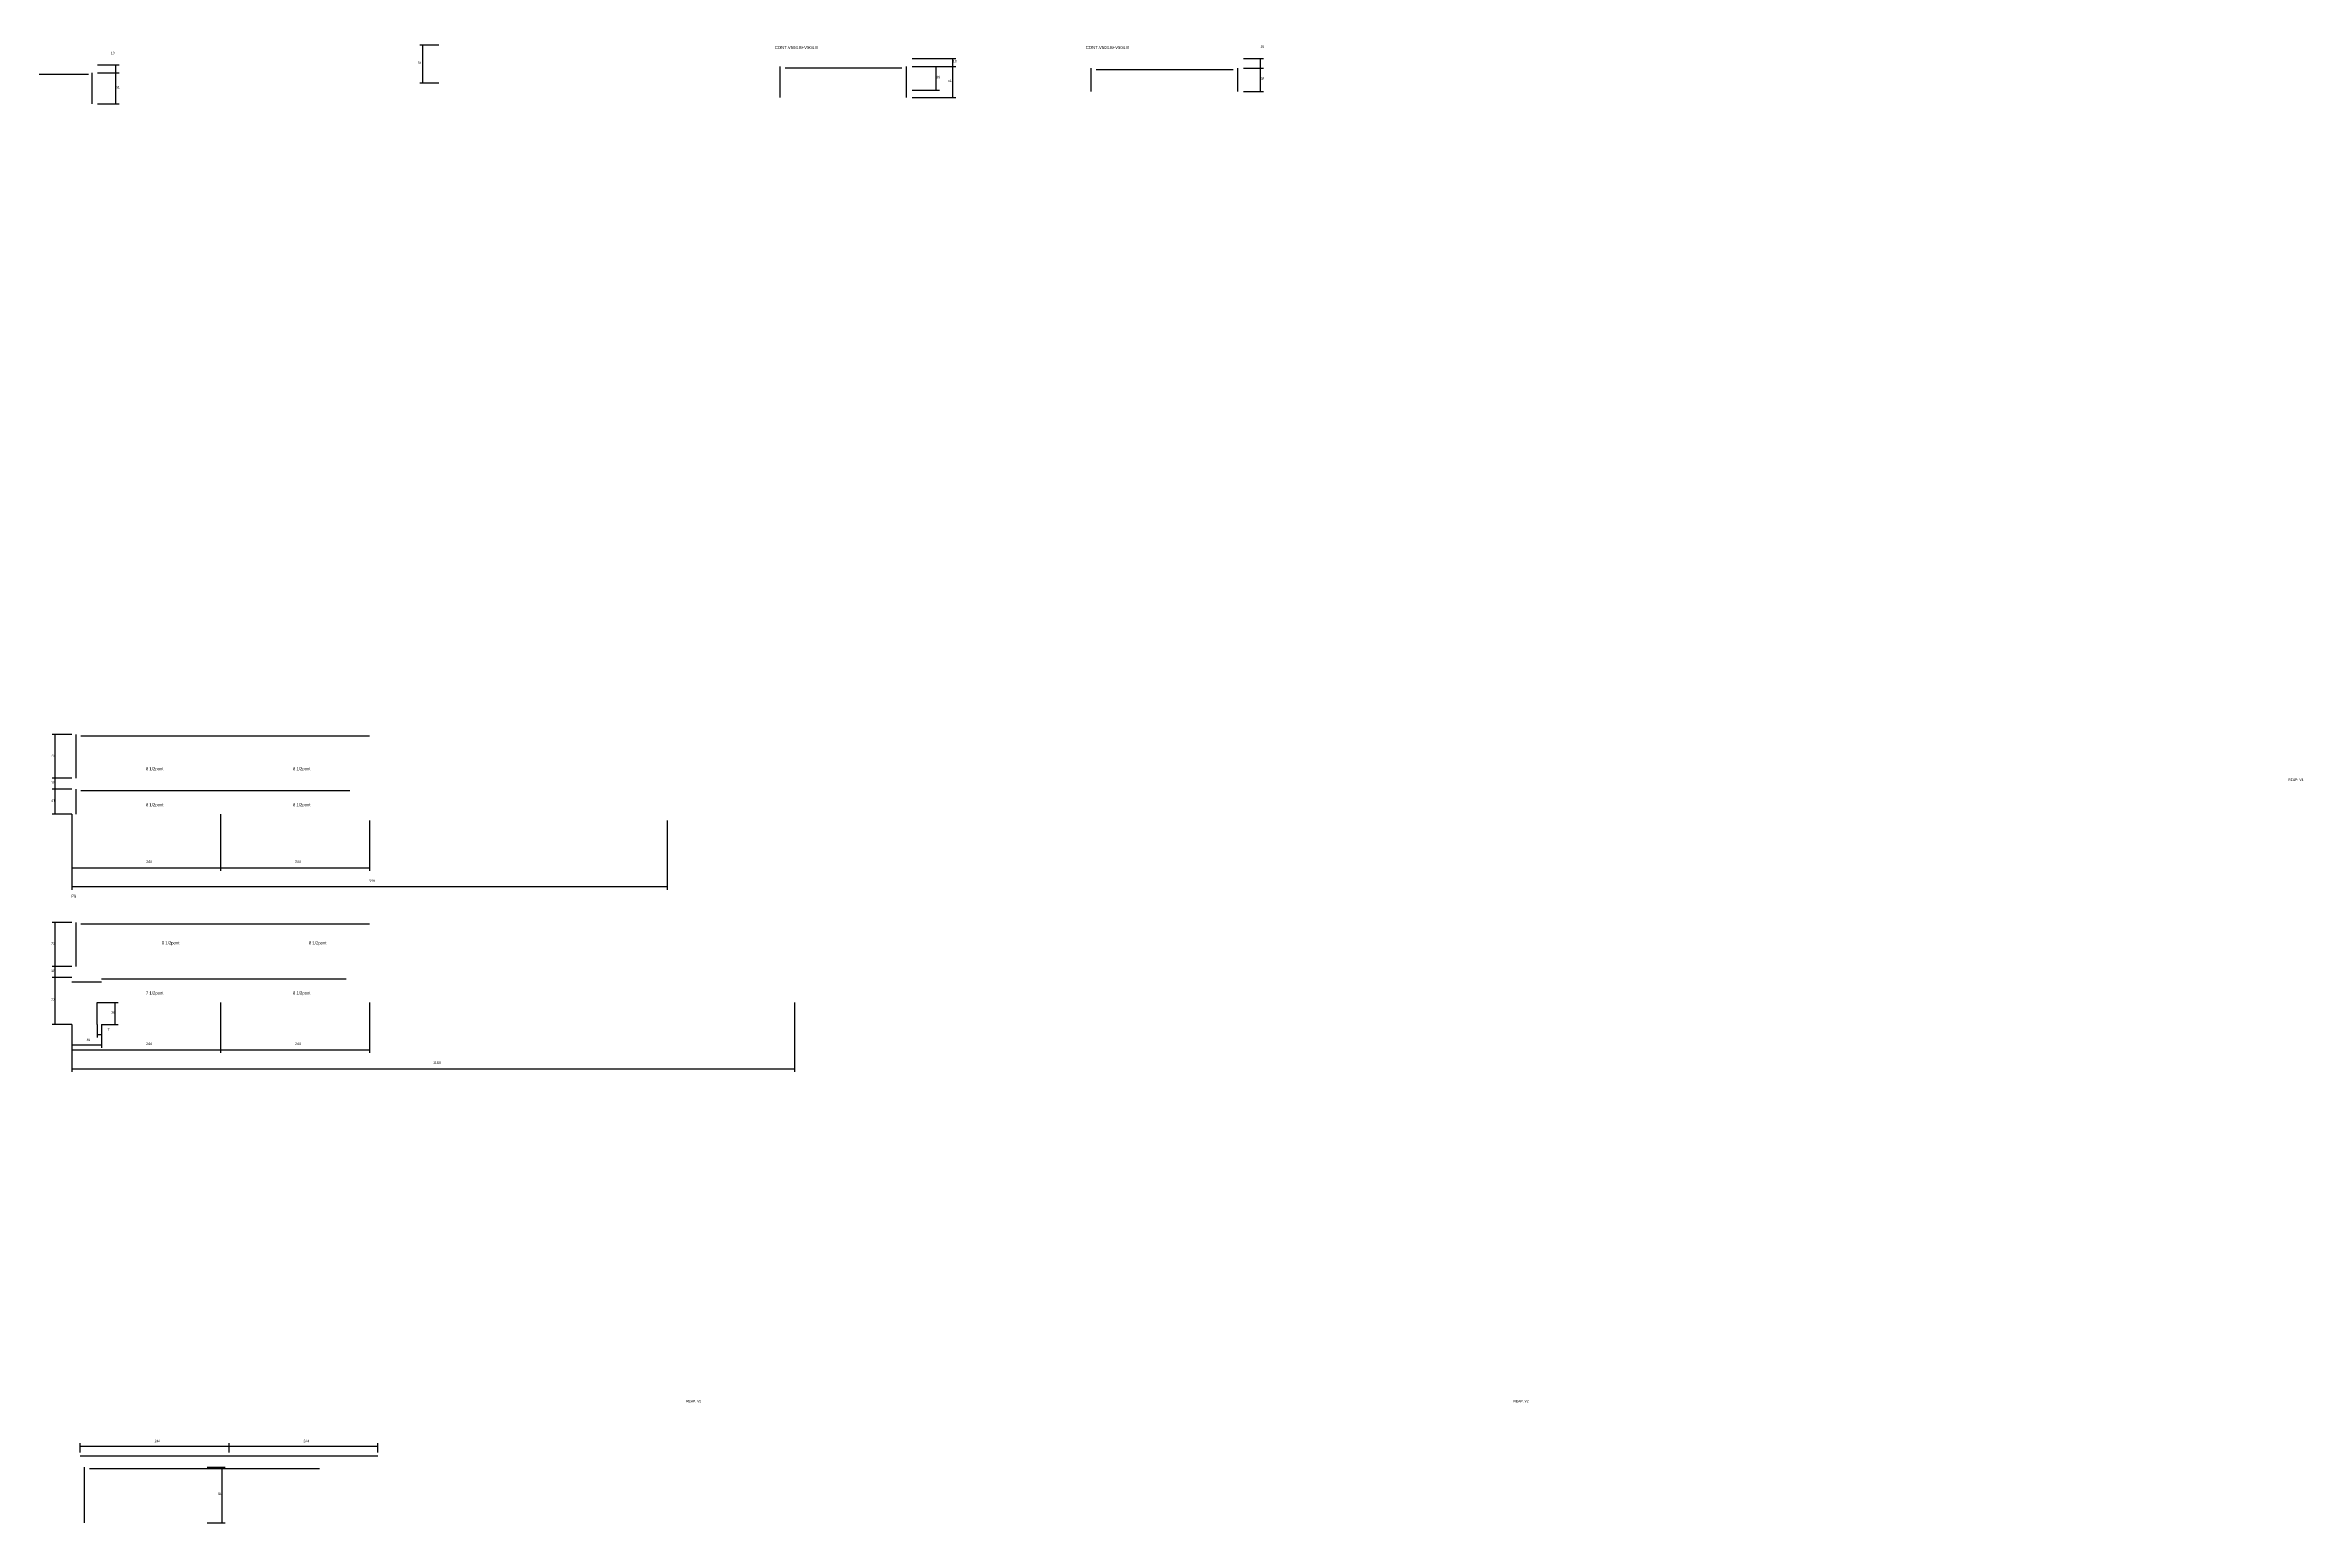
# Model space of a CAD drawing. Header units: metres. Extents: x -2848 to 22762, y -45195 to 1016.
# Drawn here: x 19061 to 22762, y -25500 to -23078 of the extents above; entities that cross this region are included whole.
import ezdxf

# ---------------------------------------------------------------- set-up
doc = ezdxf.new("R2010")
doc.units = ezdxf.units.M
for name, color, linetype in [('COTA', 4, 'Continuous'), ('Cota Seção (2x)', 4, 'Continuous'), ('NOMENCLATURA', 7, 'Continuous'), ('PONTALETE', 2, 'Continuous'), ('SARR_2.2x7', 40, 'Continuous'), ('Texto Seção', 7, 'Continuous')]:
    doc.layers.add(name, color=color, linetype=linetype)

msp = doc.modelspace()

# ---------------------------------------------------------------- linework, layer by layer
at = {"layer": 'COTA'}
for p, q in [((19147.4, -23110.7), (19182.4, -23110.7)), ((19147.4, -23123.9), (19182.4, -23123.9)), ((19147.4, -23123.9), (19182.4, -23123.9)), ((19177.4, -23123.9), (19177.4, -23110.7)), ((19177.4, -23174.7), (19177.4, -23123.9)), ((20482.2, -23100.1), (20554.1, -23100.1)), ((20482.2, -23113.3), (20527, -23113.3)), ((20482.2, -23113.3), (20554.1, -23113.3)), ((20482.2, -23113.3), (20554.1, -23113.3)), ((20522, -23152.1), (20522, -23113.3)), ((20549.1, -23113.3), (20549.1, -23100.1)), ((20549.1, -23164.1), (20549.1, -23113.3)), ((21025.4, -23100.1), (21058.4, -23100.1)), ((21025.4, -23116.3), (21058.4, -23116.3)), ((21025.4, -23116.3), (21058.4, -23116.3)), ((21053.4, -23116.3), (21053.4, -23100.1)), ((21053.4, -23154.1), (21053.4, -23116.3)), ((20482.2, -23152.1), (20527, -23152.1)), ((20482.2, -23164.1), (20554.1, -23164.1)), ((21025.4, -23154.1), (21058.4, -23154.1)), ((19147.4, -23174.7), (19182.4, -23174.7)), ((19105, -24207.6), (19072.7, -24207.6)), ((19077.7, -24279.6), (19077.7, -24207.6)), ((19105, -24279.6), (19072.7, -24279.6)), ((19105, -24279.6), (19072.7, -24279.6)), ((19105, -24297.6), (19072.7, -24297.6)), ((19105, -24297.6), (19072.7, -24297.6)), ((19077.7, -24297.6), (19077.7, -24279.6)), ((19077.7, -24338.6), (19077.7, -24297.6)), ((19105, -24338.6), (19072.7, -24338.6)), ((19105, -24338.6), (19105, -24431.1)), ((19105, -24338.6), (19105, -24462.1)), ((19349, -24338.6), (19349, -24431.1)), ((19349, -24338.6), (19349, -24431.1)), ((19593, -24348.6), (19593, -24431.1)), ((20081, -24348.6), (20081, -24462.1)), ((19105, -24426.1), (19349, -24426.1)), ((19105, -24457.1), (20081, -24457.1)), ((19349, -24426.1), (19593, -24426.1)), ((19105, -24516.1), (19072.7, -24516.1)), ((19077.7, -24588.1), (19077.7, -24516.1)), ((19105, -24588.1), (19072.7, -24588.1)), ((19105, -24588.1), (19072.7, -24588.1)), ((19105, -24606.1), (19072.7, -24606.1)), ((19105, -24606.1), (19072.7, -24606.1)), ((19077.7, -24606.1), (19077.7, -24588.1)), ((19077.7, -24683.1), (19077.7, -24606.1)), ((19153.5, -24647.1), (19180.9, -24647.1)), ((19175.9, -24683.1), (19175.9, -24647.1)), ((19349, -24647.1), (19349, -24729.6)), ((19349, -24647.1), (19349, -24729.6)), ((19593, -24647.1), (19593, -24729.6)), ((20289.5, -24647.1), (20289.5, -24760.6)), ((19105, -24683.1), (19072.7, -24683.1)), ((19105, -24683.1), (19105, -24729.6)), ((19105, -24683.1), (19105, -24760.6)), ((19105, -24683.1), (19105, -24721.5)), ((19105, -24716.5), (19153.5, -24716.5)), ((19146.5, -24683.1), (19146.5, -24704.5)), ((19146.5, -24699.5), (19153.5, -24699.5)), ((19153.5, -24683.1), (19153.5, -24704.5)), ((19153.5, -24683.1), (19153.5, -24721.5)), ((19153.5, -24683.1), (19180.9, -24683.1)), ((19105, -24724.6), (19349, -24724.6)), ((19349, -24724.6), (19593, -24724.6)), ((19105, -24755.6), (20289.5, -24755.6)), ((19118.8, -25384.5), (19118.8, -25368.9)), ((19118.8, -25373.9), (19362.8, -25373.9)), ((19362.8, -25384.5), (19362.8, -25368.9)), ((19362.8, -25384.5), (19362.8, -25368.9)), ((19362.8, -25373.9), (19606.8, -25373.9)), ((19606.8, -25384.5), (19606.8, -25368.9)), ((19326.9, -25408.5), (19356.3, -25408.5)), ((19351.3, -25499.5), (19351.3, -25408.5)), ((19326.9, -25499.5), (19356.3, -25499.5))]:
    msp.add_line(p, q, dxfattribs=at)
at = {"layer": 'Cota Seção (2x)'}
for p, q in [((19706.6, -23078.5), (19675.2, -23078.5)), ((19680.2, -23140.5), (19680.2, -23078.5)), ((19706.6, -23140.5), (19675.2, -23140.5))]:
    msp.add_line(p, q, dxfattribs=at)
at = {"layer": 'SARR_2.2x7'}
for p, q in [((18590.4, -23126.1), (19132.4, -23126.1)), ((19138.4, -23174.7), (19138.4, -23123.9)), ((20266.2, -23164.1), (20266.2, -23113.3)), ((20274.2, -23115.5), (20465.2, -23115.5)), ((20473.2, -23164.1), (20473.2, -23113.3)), ((20776, -23154.1), (20776, -23116.3)), ((20784, -23118.5), (21008.4, -23118.5)), ((21016.4, -23154.1), (21016.4, -23116.3)), ((19112, -24279.6), (19112, -24207.6)), ((19120, -24209.8), (19349, -24209.8)), ((19349, -24209.8), (19593, -24209.8)), ((19112, -24338.6), (19112, -24297.6)), ((19120, -24299.8), (19349, -24299.8)), ((19349, -24299.8), (19560.5, -24299.8)), ((19112, -24588.1), (19112, -24516.1)), ((19120, -24518.3), (19349, -24518.3)), ((19349, -24518.3), (19593, -24518.3)), ((19105, -24613.1), (19153.5, -24613.1)), ((19153.5, -24608.3), (19349, -24608.3)), ((19349, -24608.3), (19554.5, -24608.3)), ((19146.5, -24647.1), (19153.5, -24647.1)), ((19146.5, -24683.1), (19146.5, -24647.1)), ((19118.8, -25389.5), (19362.8, -25389.5)), ((19125.8, -25499.5), (19125.8, -25408.5)), ((19133.8, -25410.7), (19362.8, -25410.7)), ((19362.8, -25389.5), (19606.8, -25389.5)), ((19362.8, -25410.7), (19510.8, -25410.7))]:
    msp.add_line(p, q, dxfattribs=at)

# ---------------------------------------------------------------- texts
at = {"layer": 'COTA'}
for s, p in [('13', (19169.1, -23093.3)), ('16', (21053.4, -23082.5)), ('13', (20549.1, -23106.7)), ('51', (19177.4, -23149.3)), ('39', (20522, -23132.7)), ('51', (20541, -23138.7)), ('38', (21053.4, -23135.2)), ('72', (19071.2, -24243.6)), ('18', (19071.2, -24288.6)), ('41', (19071.2, -24318.1)), ('244', (19227, -24418)), ('244', (19471, -24418)), ('976', (19593, -24449)), ('72', (19071.2, -24552.1)), ('18', (19071.2, -24597.1)), ('77', (19071.2, -24644.6)), ('36', (19169.4, -24665.1)), ('48', (19129.2, -24710)), ('7', (19163.8, -24693)), ('244', (19227, -24716.5)), ('244', (19471, -24716.5)), ('1184', (19697.2, -24747.5)), ('244', (19240.8, -25367.4)), ('244', (19484.8, -25367.4)), ('91', (19344.8, -25454))]:
    msp.add_text(s, height=4, dxfattribs=at).set_placement(p)
at = {"layer": 'Cota Seção (2x)'}
msp.add_text('31', height=4, dxfattribs=at).set_placement((19672, -23109.5))
at = {"layer": 'NOMENCLATURA'}
for s, p in [('8 1/2pont', (19226.5, -24266.4)), ('8 1/2pont', (19467.5, -24266.4)), ('8 1/2pont', (19226.5, -24325.4)), ('8 1/2pont', (19467.5, -24325.4)), ('P9', (19104, -24475.1)), ('8 1/2pont', (19252.6, -24551.8)), ('8 1/2pont', (19493.6, -24551.8)), ('7 1/2pont', (19226.5, -24633.9)), ('8 1/2pont', (19467.5, -24633.9))]:
    msp.add_text(s, height=5, dxfattribs=at).set_placement(p)
at = {"layer": 'PONTALETE'}
for s, p in [('REAP. V4', (22737.8, -24283.9)), ('REAP. V2', (20111.9, -25302.1)), ('REAP. V2', (21467.9, -25302.1))]:
    msp.add_text(s, height=4, dxfattribs=at).set_placement(p)
at = {"layer": 'Texto Seção'}
for p in [(20257.2, -23084.8), (20767, -23084.8)]:
    msp.add_text('CONT.V503.B+V504.B', height=5, dxfattribs=at).set_placement(p)

doc.saveas('drawing.dxf')
